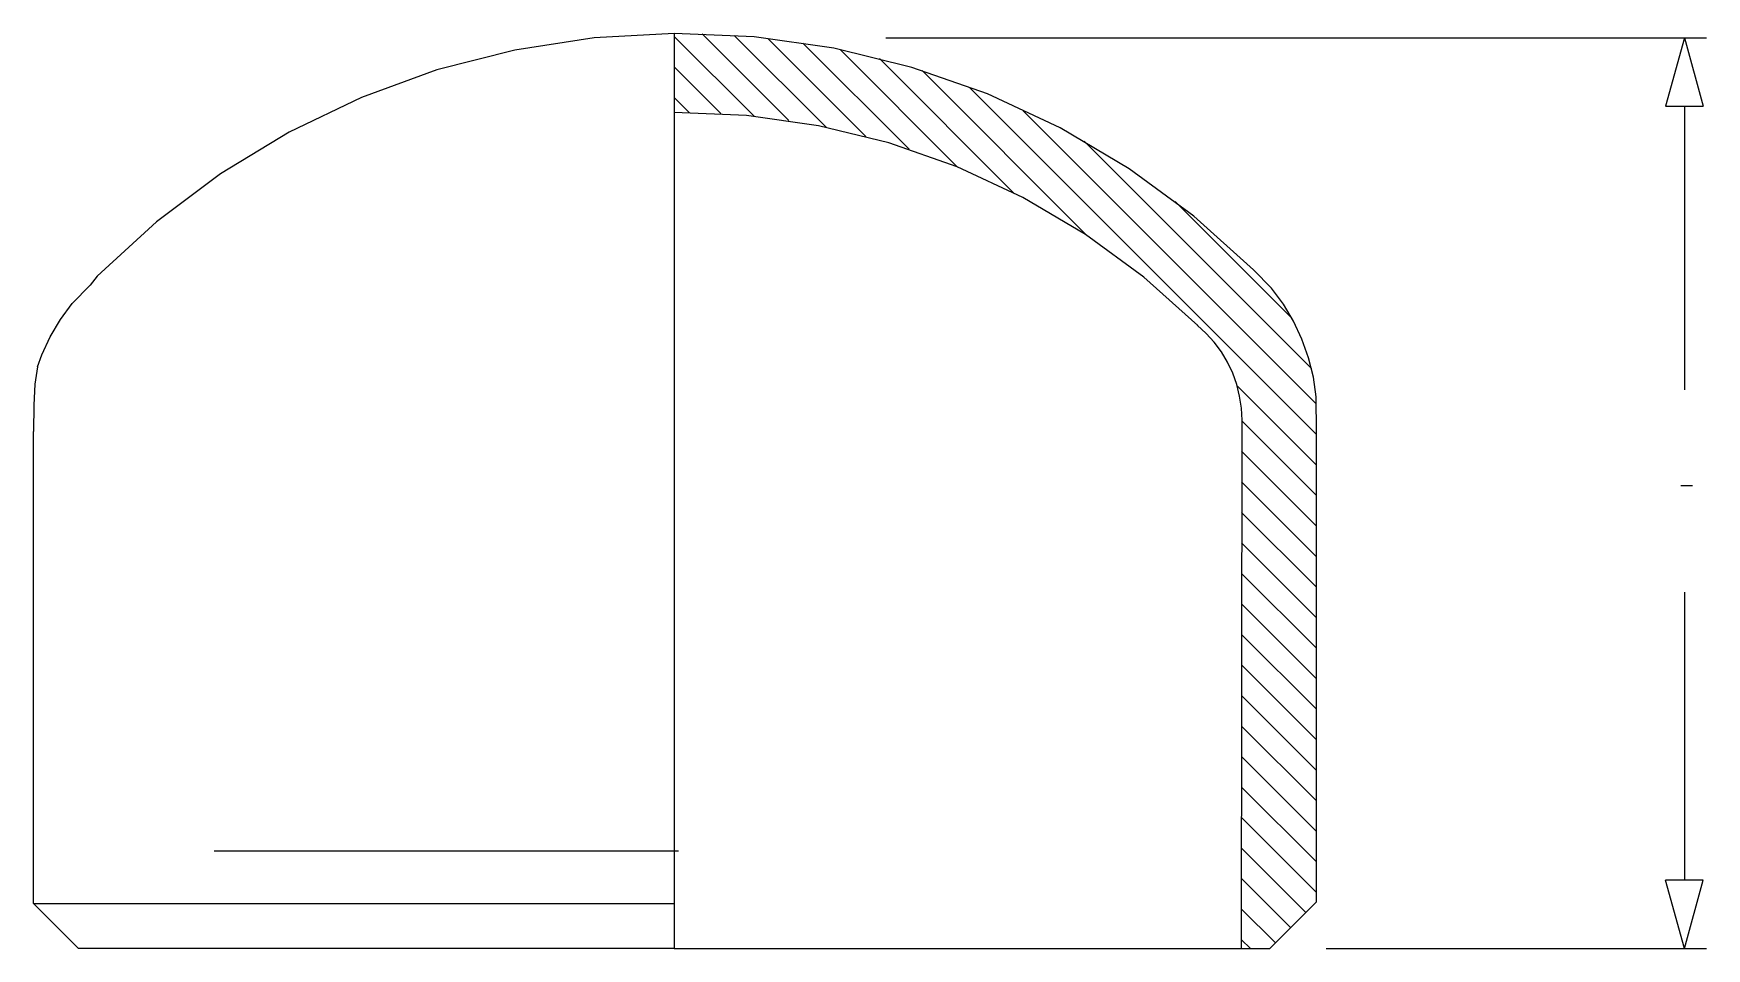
# Model space of a CAD drawing. Extents: x 607 to 1188, y 466 to 784.
import ezdxf

# ---------------------------------------------------------------- set-up
doc = ezdxf.new("R2010")
doc.units = 0
doc.header["$MEASUREMENT"] = 0
doc.layers.get('0').update_dxf_attribs({"linetype": 'CONTINUOUS'})
doc.layers.add('1', color=7, linetype='CONTINUOUS')

msp = doc.modelspace()

# ---------------------------------------------------------------- linework, layer by layer
at = {"color": 5, "linetype": 'Continuous'}
msp.add_line((1179.1, 626.96), (1183.1, 626.96), dxfattribs=at)
at = {"linetype": 'Continuous'}
msp.add_line((830.78, 499.82), (669.36, 499.82), dxfattribs=at)
at = {"layer": '1', "color": 7, "linetype": 'Continuous'}
for p, q in [((801.37, 782.46), (773.81, 778.21)), ((829.22, 783.98), (801.37, 782.46)), ((857.08, 782.76), (829.22, 783.98)), ((829.23, 783.95), (829.23, 466.02)), ((884.69, 778.82), (857.08, 782.76)), ((773.81, 778.21), (746.8, 771.29)), ((911.77, 772.2), (884.69, 778.82)), ((746.8, 771.29), (720.59, 761.75)), ((938.08, 762.95), (911.77, 772.2)), ((720.59, 761.75), (695.45, 749.69)), ((834.46, 756.53), (829.23, 761.77)), ((963.36, 751.16), (938.08, 762.95)), ((854.4, 755.47), (829.23, 756.56)), ((879.34, 751.93), (854.4, 755.47)), ((903.82, 745.95), (879.34, 751.93)), ((987.35, 736.96), (963.36, 751.16)), ((695.45, 749.69), (671.61, 735.22)), ((927.59, 737.61), (903.82, 745.95)), ((671.61, 735.22), (649.3, 718.49)), ((950.43, 726.97), (927.59, 737.61)), ((1009.84, 720.47), (987.35, 736.96)), ((972.12, 714.15), (950.43, 726.97)), ((649.3, 718.49), (628.74, 699.65)), ((1030.61, 701.86), (1009.84, 720.47)), ((992.45, 699.27), (972.12, 714.15)), ((628.74, 699.65), (626.25, 696.5)), ((1011.22, 682.46), (992.45, 699.27)), ((1036.84, 695.45), (1030.61, 701.86)), ((620.02, 690.1), (626.25, 696.5)), ((1040.93, 689.9), (1036.84, 695.45)), ((615.93, 684.54), (620.02, 690.1)), ((1044.46, 683.97), (1040.93, 689.9)), ((612.4, 678.61), (615.93, 684.54)), ((1014.09, 679.78), (1010.99, 682.59)), ((1047.39, 677.72), (1044.46, 683.97)), ((609.47, 672.37), (612.4, 678.61)), ((1016.9, 676.68), (1014.09, 679.78)), ((1019.39, 673.33), (1016.9, 676.68)), ((1049.7, 671.22), (1047.39, 677.72)), ((607.97, 668.16), (609.47, 672.37)), ((1021.54, 669.74), (1019.39, 673.33)), ((1023.32, 665.96), (1021.54, 669.74)), ((1051.36, 664.52), (1049.7, 671.22)), ((607.97, 668.16), (607, 662.08)), ((1024.73, 662.02), (1023.32, 665.96)), ((1052.35, 657.69), (1051.36, 664.52)), ((607, 662.08), (606.7, 654.88)), ((1025.75, 657.97), (1024.73, 662.02)), ((1026.36, 653.83), (1025.75, 657.97)), ((1052.46, 645.52), (1052.35, 657.69)), ((606.7, 654.88), (606.57, 645.71)), ((1026.57, 649.65), (1026.36, 653.83)), ((606.57, 481.64), (606.57, 645.71)), ((1026.44, 466.02), (1026.57, 649.65)), ((1052.46, 482.22), (1052.46, 645.52)), ((622.19, 466.02), (606.57, 481.64)), ((606.57, 481.64), (829.23, 481.64)), ((1036.26, 466.02), (1052.46, 482.22)), ((637.82, 466.02), (622.19, 466.02)), ((829.23, 466.02), (637.82, 466.02)), ((829.23, 466.02), (1020.63, 466.02)), ((1020.63, 466.02), (1036.26, 466.02))]:
    msp.add_line(p, q, dxfattribs=at)
at = {"layer": '1', "color": 4, "linetype": 'Continuous'}
for p, q in [((856.98, 755.22), (829.23, 782.98)), ((869.13, 753.68), (838.98, 783.83)), ((882.02, 751.39), (850.12, 783.29)), ((895.84, 748.18), (861.77, 782.26)), ((910.89, 743.74), (873.98, 780.65)), ((927.65, 737.58), (886.88, 778.36)), ((947.19, 728.65), (900.61, 775.24)), ((845.46, 756.14), (829.23, 772.37)), ((972.64, 713.81), (915.39, 771.06)), ((1052.46, 644.6), (931.96, 765.1)), ((1052.37, 655.29), (950.51, 757.15)), ((1050.69, 667.58), (971.76, 746.51)), ((1043.94, 684.94), (1003.28, 725.6)), ((1052.46, 633.99), (1024.86, 661.59)), ((1052.46, 623.38), (1026.57, 649.28)), ((1052.46, 612.78), (1026.44, 638.8)), ((1052.46, 602.17), (1026.44, 628.19)), ((1052.46, 591.56), (1026.44, 617.58)), ((1052.46, 580.96), (1026.44, 606.98)), ((1052.46, 570.35), (1026.44, 596.37)), ((1052.46, 559.75), (1026.44, 585.76)), ((1052.46, 549.14), (1026.44, 575.16)), ((1052.46, 538.53), (1026.44, 564.55)), ((1052.46, 527.93), (1026.44, 553.94)), ((1052.46, 517.32), (1026.44, 543.34)), ((1052.46, 506.71), (1026.44, 532.73)), ((1052.46, 496.11), (1026.44, 522.12)), ((1052.46, 485.5), (1026.44, 511.52)), ((1048.79, 478.56), (1026.44, 500.91)), ((1043.49, 473.25), (1026.44, 490.3)), ((1038.19, 467.95), (1026.44, 479.7)), ((1029.51, 466.02), (1026.44, 469.09))]:
    msp.add_line(p, q, dxfattribs=at)
at = {"layer": '1', "color": 3, "linetype": 'Continuous'}
for p, q in [((902.81, 782.42), (1188, 782.42)), ((1180.29, 782.42), (1173.73, 758.71)), ((1180.29, 782.42), (1186.84, 758.71)), ((1173.73, 758.71), (1186.84, 758.71)), ((1180.29, 758.71), (1180.29, 660.1)), ((1180.29, 589.9), (1180.29, 489.73)), ((1180.29, 466.02), (1173.73, 489.73)), ((1186.84, 489.73), (1173.73, 489.73)), ((1180.29, 466.02), (1186.84, 489.73)), ((1055.79, 466.02), (1188, 466.02))]:
    msp.add_line(p, q, dxfattribs=at)

doc.saveas('drawing.dxf')
